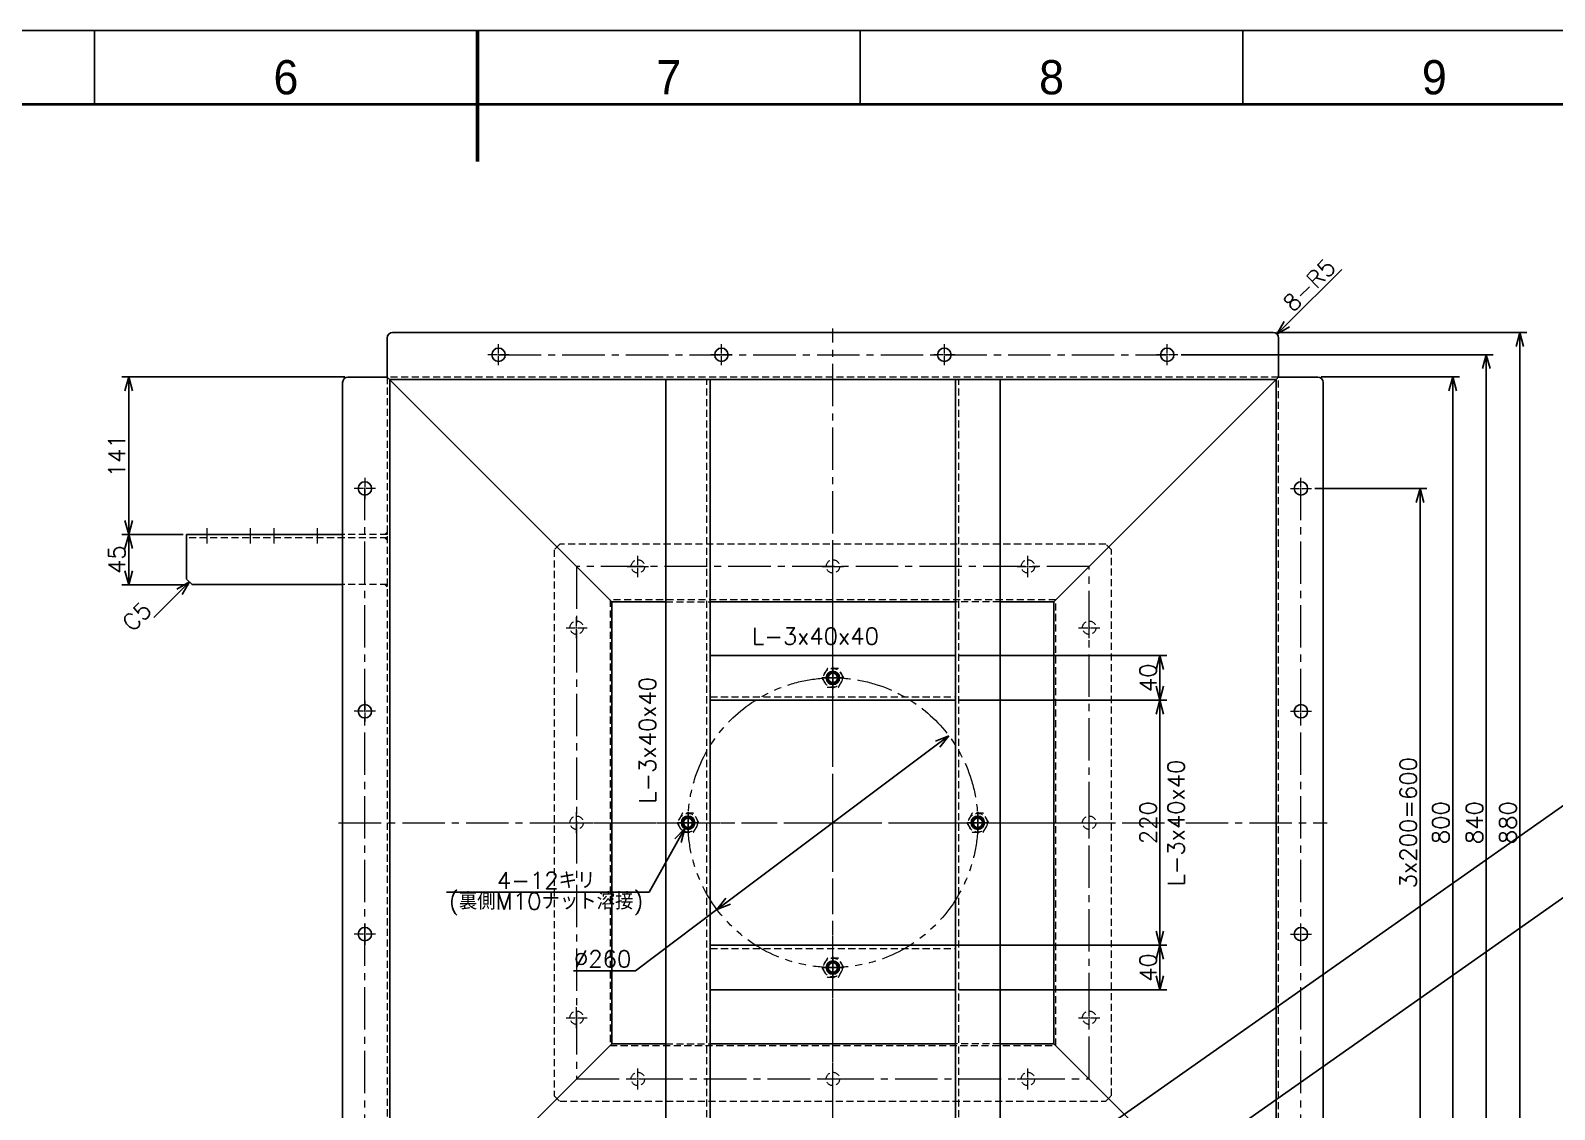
# Model space of a CAD drawing. Header units: millimetres. Extents: x 0 to 13385, y -24 to 3112.
# Drawn here: x 6301 to 7669, y 1946 to 2915 of the extents above; entities that cross this region are included whole.
import ezdxf
from ezdxf import colors
from ezdxf.entities.mleader import LeaderData, LeaderLine
from ezdxf.enums import TextEntityAlignment as Align
from ezdxf.math import Vec2, Vec3

# ---------------------------------------------------------------- set-up
doc = ezdxf.new("R2010")
doc.units = ezdxf.units.MM
doc.header["$LTSCALE"] = 2
doc.header["$PDMODE"] = 99
doc.header["$PDSIZE"] = 1
for name, pattern in [('CENTER2', [28.575, 19.05, -3.175, 3.175, -3.175]), ('HIDDEN2', [4.7625, 3.175, -1.5875]), ('PHANTOM2', [31.75, 15.875, -3.175, 3.175, -3.175, 3.175, -3.175])]:
    doc.linetypes.add(name, pattern=pattern)
for name, color, linetype, lineweight in [('01_外形線', 7, 'Continuous', 25), ('03_かくれ線', 6, 'HIDDEN2', 13), ('04_中心線', 1, 'CENTER2', 9), ('06_PHANTOM', 2, 'PHANTOM2', 13), ('08_DIM', 3, 'Continuous', 13), ('99_図枠', 7, 'Continuous', 40)]:
    doc.layers.add(name, color=color, linetype=linetype, lineweight=lineweight)
doc.styles.add('KSS_TXT', font='txt.shx', dxfattribs={"bigfont": 'extfont2.shx'})
doc.styles.add('KSS_TXT_L', font='txt.shx', dxfattribs={"height": 15, "bigfont": 'extfont2.shx'})
doc.styles.get("Standard").update_dxf_attribs({"font": 'txt.shx', "bigfont": 'extfont2.shx'})
doc.styles.add('表題用', font='MS PGothic.ttf')
doc.dimstyles.new('KSS_DIM', dxfattribs={"dimscale": 5, "dimtxt": 3, "dimasz": 2.5, "dimexe": 1.25, "dimexo": 0.625, "dimtad": 1, "dimdsep": 46, "dimtxsty": 'KSS_TXT', "dimblk": 'OPEN30', "dimcen": 0, "dimazin": 2, "dimtfac": 0.75, "dimtmove": 0, "dimatfit": 3, "dimldrblk": 'OPEN30', "dimfxl": 1.25, "dimtolj": 1, "dimarcsym": 0})
doc.dimstyles.new('KSS_DIM$3', dxfattribs={"dimscale": 5, "dimtxt": 3, "dimasz": 2.5, "dimexe": 1.25, "dimexo": 0.625, "dimtad": 1, "dimtih": 1, "dimtoh": 1, "dimdsep": 46, "dimtxsty": 'KSS_TXT', "dimblk": 'OPEN30', "dimcen": 0, "dimazin": 2, "dimtfac": 0.75, "dimtofl": 0, "dimtmove": 0, "dimatfit": 3, "dimldrblk": 'OPEN30', "dimfxl": 1.25, "dimtolj": 1, "dimarcsym": 0})

# ---------------------------------------------------------------- blocks, each defined once
blk = doc.blocks.new('*U227')
at = {"layer": '04_中心線', "color": 0, "linetype": 'CENTER2', "transparency": 16777216}
for p, q in [((-9.5, 0), (-1.2, 0)), ((0, 1.2), (0, 9.5)), ((1.2, 0), (9.5, 0)), ((0, -9.5), (0, -1.2))]:
    blk.add_line(p, q, dxfattribs=at)
at = {"layer": '04_中心線', "color": 0, "linetype": 'Continuous', "transparency": 16777216}
for p, q in [((-0.6, 0), (0.6, 0)), ((0, -0.6), (0, 0.6))]:
    blk.add_line(p, q, dxfattribs=at)
blk = doc.blocks.new('*U228')
at = {"layer": '04_中心線', "color": 0, "linetype": 'CENTER2', "transparency": 16777216}
for p, q in [((-9.5, 0), (-1.2, 0)), ((0, 1.2), (0, 9.5)), ((1.2, 0), (9.5, 0)), ((0, -9.5), (0, -1.2))]:
    blk.add_line(p, q, dxfattribs=at)
at = {"layer": '04_中心線', "color": 0, "linetype": 'Continuous', "transparency": 16777216}
for p, q in [((-0.6, 0), (0.6, 0)), ((0, -0.6), (0, 0.6))]:
    blk.add_line(p, q, dxfattribs=at)
blk = doc.blocks.new('*U229')
at = {"layer": '04_中心線', "color": 0, "linetype": 'CENTER2', "transparency": 16777216}
for p, q in [((-9.5, 0), (-1.2, 0)), ((0, 1.2), (0, 9.5)), ((1.2, 0), (9.5, 0)), ((0, -9.5), (0, -1.2))]:
    blk.add_line(p, q, dxfattribs=at)
at = {"layer": '04_中心線', "color": 0, "linetype": 'Continuous', "transparency": 16777216}
for p, q in [((-0.6, 0), (0.6, 0)), ((0, -0.6), (0, 0.6))]:
    blk.add_line(p, q, dxfattribs=at)
blk = doc.blocks.new('*U230')
at = {"layer": '04_中心線', "color": 0, "linetype": 'CENTER2', "transparency": 16777216}
for p, q in [((-9.5, 0), (-1.2, 0)), ((0, 1.2), (0, 9.5)), ((1.2, 0), (9.5, 0)), ((0, -9.5), (0, -1.2))]:
    blk.add_line(p, q, dxfattribs=at)
at = {"layer": '04_中心線', "color": 0, "linetype": 'Continuous', "transparency": 16777216}
for p, q in [((-0.6, 0), (0.6, 0)), ((0, -0.6), (0, 0.6))]:
    blk.add_line(p, q, dxfattribs=at)
blk = doc.blocks.new('*U204')
at = {"layer": '04_中心線', "color": 0, "linetype": 'CENTER2', "transparency": 16777216}
for p, q in [((-9.5, 0), (-1.2, 0)), ((0, 1.2), (0, 9.5)), ((1.2, 0), (9.5, 0)), ((0, -9.5), (0, -1.2))]:
    blk.add_line(p, q, dxfattribs=at)
at = {"layer": '04_中心線', "color": 0, "linetype": 'Continuous', "transparency": 16777216}
for p, q in [((-0.6, 0), (0.6, 0)), ((0, -0.6), (0, 0.6))]:
    blk.add_line(p, q, dxfattribs=at)
blk = doc.blocks.new('*U201')
at = {"layer": '04_中心線', "color": 0, "linetype": 'CENTER2', "transparency": 16777216}
for p, q in [((-9.5, 0), (-1.2, 0)), ((0, 1.2), (0, 9.5)), ((1.2, 0), (9.5, 0)), ((0, -9.5), (0, -1.2))]:
    blk.add_line(p, q, dxfattribs=at)
at = {"layer": '04_中心線', "color": 0, "linetype": 'Continuous', "transparency": 16777216}
for p, q in [((-0.6, 0), (0.6, 0)), ((0, -0.6), (0, 0.6))]:
    blk.add_line(p, q, dxfattribs=at)
blk = doc.blocks.new('*U203')
at = {"layer": '04_中心線', "color": 0, "linetype": 'CENTER2', "transparency": 16777216}
for p, q in [((-9.5, 0), (-1.2, 0)), ((0, 1.2), (0, 9.5)), ((1.2, 0), (9.5, 0)), ((0, -9.5), (0, -1.2))]:
    blk.add_line(p, q, dxfattribs=at)
at = {"layer": '04_中心線', "color": 0, "linetype": 'Continuous', "transparency": 16777216}
for p, q in [((-0.6, 0), (0.6, 0)), ((0, -0.6), (0, 0.6))]:
    blk.add_line(p, q, dxfattribs=at)
blk = doc.blocks.new('*U210')
at = {"layer": '04_中心線', "color": 0, "linetype": 'CENTER2', "transparency": 16777216}
for p, q in [((-9.5, 0), (-1.2, 0)), ((0, 1.2), (0, 9.5)), ((1.2, 0), (9.5, 0)), ((0, -9.5), (0, -1.2))]:
    blk.add_line(p, q, dxfattribs=at)
at = {"layer": '04_中心線', "color": 0, "linetype": 'Continuous', "transparency": 16777216}
for p, q in [((-0.6, 0), (0.6, 0)), ((0, -0.6), (0, 0.6))]:
    blk.add_line(p, q, dxfattribs=at)
blk = doc.blocks.new('*U211')
at = {"layer": '04_中心線', "color": 0, "linetype": 'CENTER2', "transparency": 16777216}
for p, q in [((-9.5, 0), (-1.2, 0)), ((0, 1.2), (0, 9.5)), ((1.2, 0), (9.5, 0)), ((0, -9.5), (0, -1.2))]:
    blk.add_line(p, q, dxfattribs=at)
at = {"layer": '04_中心線', "color": 0, "linetype": 'Continuous', "transparency": 16777216}
for p, q in [((-0.6, 0), (0.6, 0)), ((0, -0.6), (0, 0.6))]:
    blk.add_line(p, q, dxfattribs=at)
blk = doc.blocks.new('*U209')
at = {"layer": '04_中心線', "color": 0, "linetype": 'CENTER2', "transparency": 16777216}
for p, q in [((-9.5, 0), (-1.2, 0)), ((0, 1.2), (0, 9.5)), ((1.2, 0), (9.5, 0)), ((0, -9.5), (0, -1.2))]:
    blk.add_line(p, q, dxfattribs=at)
at = {"layer": '04_中心線', "color": 0, "linetype": 'Continuous', "transparency": 16777216}
for p, q in [((-0.6, 0), (0.6, 0)), ((0, -0.6), (0, 0.6))]:
    blk.add_line(p, q, dxfattribs=at)
blk = doc.blocks.new('*U214')
at = {"layer": '04_中心線', "color": 0, "linetype": 'CENTER2', "transparency": 16777216}
for p, q in [((-9.5, 0), (-1.2, 0)), ((0, 1.2), (0, 9.5)), ((1.2, 0), (9.5, 0)), ((0, -9.5), (0, -1.2))]:
    blk.add_line(p, q, dxfattribs=at)
at = {"layer": '04_中心線', "color": 0, "linetype": 'Continuous', "transparency": 16777216}
for p, q in [((-0.6, 0), (0.6, 0)), ((0, -0.6), (0, 0.6))]:
    blk.add_line(p, q, dxfattribs=at)
blk = doc.blocks.new('*U215')
at = {"layer": '04_中心線', "color": 0, "linetype": 'CENTER2', "transparency": 16777216}
for p, q in [((-9.5, 0), (-1.2, 0)), ((0, 1.2), (0, 9.5)), ((1.2, 0), (9.5, 0)), ((0, -9.5), (0, -1.2))]:
    blk.add_line(p, q, dxfattribs=at)
at = {"layer": '04_中心線', "color": 0, "linetype": 'Continuous', "transparency": 16777216}
for p, q in [((-0.6, 0), (0.6, 0)), ((0, -0.6), (0, 0.6))]:
    blk.add_line(p, q, dxfattribs=at)
blk = doc.blocks.new('*U213')
at = {"layer": '04_中心線', "color": 0, "linetype": 'CENTER2', "transparency": 16777216}
for p, q in [((-9.5, 0), (-1.2, 0)), ((0, 1.2), (0, 9.5)), ((1.2, 0), (9.5, 0)), ((0, -9.5), (0, -1.2))]:
    blk.add_line(p, q, dxfattribs=at)
at = {"layer": '04_中心線', "color": 0, "linetype": 'Continuous', "transparency": 16777216}
for p, q in [((-0.6, 0), (0.6, 0)), ((0, -0.6), (0, 0.6))]:
    blk.add_line(p, q, dxfattribs=at)
blk = doc.blocks.new('*U216')
at = {"layer": '04_中心線', "color": 0, "linetype": 'CENTER2', "transparency": 16777216}
for p, q in [((-9.5, 0), (-1.2, 0)), ((0, 1.2), (0, 9.5)), ((1.2, 0), (9.5, 0)), ((0, -9.5), (0, -1.2))]:
    blk.add_line(p, q, dxfattribs=at)
at = {"layer": '04_中心線', "color": 0, "linetype": 'Continuous', "transparency": 16777216}
for p, q in [((-0.6, 0), (0.6, 0)), ((0, -0.6), (0, 0.6))]:
    blk.add_line(p, q, dxfattribs=at)
blk = doc.blocks.new('*U217')
at = {"layer": '04_中心線', "color": 0, "linetype": 'CENTER2', "transparency": 16777216}
for p, q in [((0, 88), (0, 443.5)), ((-443.5, 0), (-88, 0)), ((88, 0), (443.5, 0)), ((0, -443.5), (0, -88))]:
    blk.add_line(p, q, dxfattribs=at)
at = {"layer": '04_中心線', "color": 0, "linetype": 'Continuous', "transparency": 16777216}
for p, q in [((0, -44), (0, 44)), ((-44, 0), (44, 0))]:
    blk.add_line(p, q, dxfattribs=at)
blk = doc.blocks.new('*U242')
at = {"layer": '04_中心線', "color": 0, "linetype": 'CENTER2', "transparency": 16777216}
for p, q in [((0, 50), (0, 253.5)), ((-253.5, 0), (-50, 0)), ((50, 0), (253.5, 0)), ((0, -253.5), (0, -50))]:
    blk.add_line(p, q, dxfattribs=at)
at = {"layer": '04_中心線', "color": 0, "linetype": 'Continuous', "transparency": 16777216}
for p, q in [((0, -25), (0, 25)), ((-25, 0), (25, 0))]:
    blk.add_line(p, q, dxfattribs=at)
blk = doc.blocks.new('*U243')
at = {"layer": '04_中心線', "color": 0, "linetype": 'CENTER2', "transparency": 16777216}
for p, q in [((-9.5, 0), (-1.2, 0)), ((0, 1.2), (0, 9.5)), ((1.2, 0), (9.5, 0)), ((0, -9.5), (0, -1.2))]:
    blk.add_line(p, q, dxfattribs=at)
at = {"layer": '04_中心線', "color": 0, "linetype": 'Continuous', "transparency": 16777216}
for p, q in [((-0.6, 0), (0.6, 0)), ((0, -0.6), (0, 0.6))]:
    blk.add_line(p, q, dxfattribs=at)
blk = doc.blocks.new('*U244')
at = {"layer": '04_中心線', "color": 0, "linetype": 'CENTER2', "transparency": 16777216}
for p, q in [((-9.5, 0), (-1.2, 0)), ((0, 1.2), (0, 9.5)), ((1.2, 0), (9.5, 0)), ((0, -9.5), (0, -1.2))]:
    blk.add_line(p, q, dxfattribs=at)
at = {"layer": '04_中心線', "color": 0, "linetype": 'Continuous', "transparency": 16777216}
for p, q in [((-0.6, 0), (0.6, 0)), ((0, -0.6), (0, 0.6))]:
    blk.add_line(p, q, dxfattribs=at)
blk = doc.blocks.new('*U245')
at = {"layer": '04_中心線', "color": 0, "linetype": 'CENTER2', "transparency": 16777216}
for p, q in [((-9.5, 0), (-1.2, 0)), ((0, 1.2), (0, 9.5)), ((1.2, 0), (9.5, 0)), ((0, -9.5), (0, -1.2))]:
    blk.add_line(p, q, dxfattribs=at)
at = {"layer": '04_中心線', "color": 0, "linetype": 'Continuous', "transparency": 16777216}
for p, q in [((-0.6, 0), (0.6, 0)), ((0, -0.6), (0, 0.6))]:
    blk.add_line(p, q, dxfattribs=at)
blk = doc.blocks.new('*U246')
at = {"layer": '04_中心線', "color": 0, "linetype": 'CENTER2', "transparency": 16777216}
for p, q in [((-9.5, 0), (-1.2, 0)), ((0, 1.2), (0, 9.5)), ((1.2, 0), (9.5, 0)), ((0, -9.5), (0, -1.2))]:
    blk.add_line(p, q, dxfattribs=at)
at = {"layer": '04_中心線', "color": 0, "linetype": 'Continuous', "transparency": 16777216}
for p, q in [((-0.6, 0), (0.6, 0)), ((0, -0.6), (0, 0.6))]:
    blk.add_line(p, q, dxfattribs=at)
blk = doc.blocks.new('*U247')
at = {"layer": '04_中心線', "color": 0, "linetype": 'CENTER2', "transparency": 16777216}
for p, q in [((-9.5, 0), (-1.2, 0)), ((0, 1.2), (0, 9.5)), ((1.2, 0), (9.5, 0)), ((0, -9.5), (0, -1.2))]:
    blk.add_line(p, q, dxfattribs=at)
at = {"layer": '04_中心線', "color": 0, "linetype": 'Continuous', "transparency": 16777216}
for p, q in [((-0.6, 0), (0.6, 0)), ((0, -0.6), (0, 0.6))]:
    blk.add_line(p, q, dxfattribs=at)
blk = doc.blocks.new('*U248')
at = {"layer": '04_中心線', "color": 0, "linetype": 'CENTER2', "transparency": 16777216}
for p, q in [((-9.5, 0), (-1.2, 0)), ((0, 1.2), (0, 9.5)), ((1.2, 0), (9.5, 0)), ((0, -9.5), (0, -1.2))]:
    blk.add_line(p, q, dxfattribs=at)
at = {"layer": '04_中心線', "color": 0, "linetype": 'Continuous', "transparency": 16777216}
for p, q in [((-0.6, 0), (0.6, 0)), ((0, -0.6), (0, 0.6))]:
    blk.add_line(p, q, dxfattribs=at)
blk = doc.blocks.new('*U249')
at = {"layer": '04_中心線', "color": 0, "linetype": 'CENTER2', "transparency": 16777216}
for p, q in [((-9.5, 0), (-1.2, 0)), ((0, 1.2), (0, 9.5)), ((1.2, 0), (9.5, 0)), ((0, -9.5), (0, -1.2))]:
    blk.add_line(p, q, dxfattribs=at)
at = {"layer": '04_中心線', "color": 0, "linetype": 'Continuous', "transparency": 16777216}
for p, q in [((-0.6, 0), (0.6, 0)), ((0, -0.6), (0, 0.6))]:
    blk.add_line(p, q, dxfattribs=at)
blk = doc.blocks.new('*U250')
at = {"layer": '04_中心線', "color": 0, "linetype": 'CENTER2', "transparency": 16777216}
for p, q in [((-9.5, 0), (-1.2, 0)), ((0, 1.2), (0, 9.5)), ((1.2, 0), (9.5, 0)), ((0, -9.5), (0, -1.2))]:
    blk.add_line(p, q, dxfattribs=at)
at = {"layer": '04_中心線', "color": 0, "linetype": 'Continuous', "transparency": 16777216}
for p, q in [((-0.6, 0), (0.6, 0)), ((0, -0.6), (0, 0.6))]:
    blk.add_line(p, q, dxfattribs=at)
blk = doc.blocks.new('*U238')
at = {"layer": '04_中心線', "color": 0, "linetype": 'CENTER2', "transparency": 16777216}
for p, q in [((-9.5, 0), (-1.2, 0)), ((0, 1.2), (0, 9.5)), ((1.2, 0), (9.5, 0)), ((0, -9.5), (0, -1.2))]:
    blk.add_line(p, q, dxfattribs=at)
at = {"layer": '04_中心線', "color": 0, "linetype": 'Continuous', "transparency": 16777216}
for p, q in [((-0.6, 0), (0.6, 0)), ((0, -0.6), (0, 0.6))]:
    blk.add_line(p, q, dxfattribs=at)
blk = doc.blocks.new('*U239')
at = {"layer": '04_中心線', "color": 0, "linetype": 'CENTER2', "transparency": 16777216}
for p, q in [((-9.5, 0), (-1.2, 0)), ((0, 1.2), (0, 9.5)), ((1.2, 0), (9.5, 0)), ((0, -9.5), (0, -1.2))]:
    blk.add_line(p, q, dxfattribs=at)
at = {"layer": '04_中心線', "color": 0, "linetype": 'Continuous', "transparency": 16777216}
for p, q in [((-0.6, 0), (0.6, 0)), ((0, -0.6), (0, 0.6))]:
    blk.add_line(p, q, dxfattribs=at)
blk = doc.blocks.new('*U240')
at = {"layer": '04_中心線', "color": 0, "linetype": 'CENTER2', "transparency": 16777216}
for p, q in [((-9.5, 0), (-1.2, 0)), ((0, 1.2), (0, 9.5)), ((1.2, 0), (9.5, 0)), ((0, -9.5), (0, -1.2))]:
    blk.add_line(p, q, dxfattribs=at)
at = {"layer": '04_中心線', "color": 0, "linetype": 'Continuous', "transparency": 16777216}
for p, q in [((-0.6, 0), (0.6, 0)), ((0, -0.6), (0, 0.6))]:
    blk.add_line(p, q, dxfattribs=at)
blk = doc.blocks.new('*U241')
at = {"layer": '04_中心線', "color": 0, "linetype": 'CENTER2', "transparency": 16777216}
for p, q in [((-9.5, 0), (-1.2, 0)), ((0, 1.2), (0, 9.5)), ((1.2, 0), (9.5, 0)), ((0, -9.5), (0, -1.2))]:
    blk.add_line(p, q, dxfattribs=at)
at = {"layer": '04_中心線', "color": 0, "linetype": 'Continuous', "transparency": 16777216}
for p, q in [((-0.6, 0), (0.6, 0)), ((0, -0.6), (0, 0.6))]:
    blk.add_line(p, q, dxfattribs=at)
blk = doc.blocks.new('_Open30')
at = {"color": 0, "linetype": 'ByBlock', "lineweight": -2}
for p, q in [((-1, 0.27), (0, 0)), ((0, 0), (-1, -0.27)), ((0, 0), (-1, 0))]:
    blk.add_line(p, q, dxfattribs=at)
blk = doc.blocks.new('*D313')
at = {"layer": '08_DIM', "color": 0, "lineweight": -2, "transparency": 16777216}
for p, q in [((6438, 2462.2), (6382.9, 2462.2)), ((6389.2, 2449.7), (6389.2, 2429.7)), ((6443, 2417.2), (6382.9, 2417.2))]:
    blk.add_line(p, q, dxfattribs=at)
at = {"layer": 'Defpoints', "color": 0, "transparency": 16777216}
for p in [(6441.1, 2462.2), (6389.2, 2417.2), (6446.1, 2417.2)]:
    blk.add_point(p, dxfattribs=at)
at = {"layer": '08_DIM', "color": 0, "lineweight": -2, "transparency": 16777216, "xscale": 12.5, "yscale": 12.5, "zscale": 12.5}
for p, rotation in [((6389.2, 2462.2), 90), ((6389.2, 2417.2), 270)]:
    blk.add_blockref('_Open30', p, dxfattribs=dict(at, rotation=rotation))
at = {"layer": '08_DIM', "color": 0, "transparency": 16777216, "insert": (6378.5, 2439.7), "char_height": 15, "attachment_point": 5, "rotation": 90, "style": 'KSS_TXT'}
blk.add_mtext('\\A1;45', dxfattribs=at)
blk = doc.blocks.new('*D314')
at = {"layer": '08_DIM', "color": 0, "lineweight": -2, "transparency": 16777216}
for p, q in [((6583, 2603.6), (6382.9, 2603.6)), ((6389.2, 2474.7), (6389.2, 2591.1)), ((6438, 2462.2), (6382.9, 2462.2))]:
    blk.add_line(p, q, dxfattribs=at)
at = {"layer": 'Defpoints', "color": 0, "transparency": 16777216}
for p in [(6389.2, 2603.6), (6586.1, 2603.6), (6441.1, 2462.2)]:
    blk.add_point(p, dxfattribs=at)
at = {"layer": '08_DIM', "color": 0, "lineweight": -2, "transparency": 16777216, "xscale": 12.5, "yscale": 12.5, "zscale": 12.5}
for p, rotation in [((6389.2, 2603.6), 90), ((6389.2, 2462.2), 270)]:
    blk.add_blockref('_Open30', p, dxfattribs=dict(at, rotation=rotation))
at = {"layer": '08_DIM', "color": 0, "transparency": 16777216, "insert": (6378.5, 2532.9), "char_height": 15, "attachment_point": 5, "rotation": 90, "style": 'KSS_TXT'}
blk.add_mtext('\\A1;141', dxfattribs=at)
blk = doc.blocks.new('*D315')
at = {"layer": '08_DIM', "color": 0, "lineweight": -2, "transparency": 16777216}
for p, q in [((7134.2, 2313.6), (7320.8, 2313.6)), ((7314.5, 2106.1), (7314.5, 2301.1)), ((7130.9, 2093.6), (7320.8, 2093.6))]:
    blk.add_line(p, q, dxfattribs=at)
at = {"layer": 'Defpoints', "color": 0, "transparency": 16777216}
for p in [(7131.1, 2313.6), (7314.5, 2313.6), (7127.7, 2093.6)]:
    blk.add_point(p, dxfattribs=at)
at = {"layer": '08_DIM', "color": 0, "lineweight": -2, "transparency": 16777216, "xscale": 12.5, "yscale": 12.5, "zscale": 12.5}
for p, rotation in [((7314.5, 2313.6), 90), ((7314.5, 2093.6), 270)]:
    blk.add_blockref('_Open30', p, dxfattribs=dict(at, rotation=rotation))
at = {"layer": '08_DIM', "color": 0, "transparency": 16777216, "insert": (7303.9, 2203.6), "char_height": 15, "attachment_point": 5, "rotation": 90, "style": 'KSS_TXT'}
blk.add_mtext('\\A1;220', dxfattribs=at)
blk = doc.blocks.new('*D316')
at = {"layer": '08_DIM', "color": 0, "lineweight": -2, "transparency": 16777216}
for p, q in [((7132.8, 2093.6), (7320.8, 2093.6)), ((7314.5, 2081.1), (7314.5, 2066.1)), ((7134.2, 2053.6), (7320.8, 2053.6))]:
    blk.add_line(p, q, dxfattribs=at)
at = {"layer": 'Defpoints', "color": 0, "transparency": 16777216}
for p in [(7129.6, 2093.6), (7131.1, 2053.6), (7314.5, 2053.6)]:
    blk.add_point(p, dxfattribs=at)
at = {"layer": '08_DIM', "color": 0, "lineweight": -2, "transparency": 16777216, "xscale": 12.5, "yscale": 12.5, "zscale": 12.5}
for p, rotation in [((7314.5, 2093.6), 90), ((7314.5, 2053.6), 270)]:
    blk.add_blockref('_Open30', p, dxfattribs=dict(at, rotation=rotation))
at = {"layer": '08_DIM', "color": 0, "transparency": 16777216, "insert": (7303.9, 2073.6), "char_height": 15, "attachment_point": 5, "rotation": 90, "style": 'KSS_TXT'}
blk.add_mtext('\\A1;40', dxfattribs=at)
blk = doc.blocks.new('*D317')
at = {"layer": '08_DIM', "color": 0, "lineweight": -2, "transparency": 16777216}
for p, q in [((7134.2, 2353.6), (7320.8, 2353.6)), ((7314.5, 2326.1), (7314.5, 2341.1)), ((7134.2, 2313.6), (7320.8, 2313.6))]:
    blk.add_line(p, q, dxfattribs=at)
at = {"layer": 'Defpoints', "color": 0, "transparency": 16777216}
for p in [(7131.1, 2353.6), (7314.5, 2353.6), (7131.1, 2313.6)]:
    blk.add_point(p, dxfattribs=at)
at = {"layer": '08_DIM', "color": 0, "lineweight": -2, "transparency": 16777216, "xscale": 12.5, "yscale": 12.5, "zscale": 12.5}
for p, rotation in [((7314.5, 2353.6), 90), ((7314.5, 2313.6), 270)]:
    blk.add_blockref('_Open30', p, dxfattribs=dict(at, rotation=rotation))
at = {"layer": '08_DIM', "color": 0, "transparency": 16777216, "insert": (7303.9, 2333.6), "char_height": 15, "attachment_point": 5, "rotation": 90, "style": 'KSS_TXT'}
blk.add_mtext('\\A1;40', dxfattribs=at)
blk = doc.blocks.new('*D318')
at = {"layer": '08_DIM', "color": 0, "lineweight": -2, "transparency": 16777216}
for p, q in [((6911.1, 2033.1), (6911.1, 1913.4)), ((7131.1, 2033.1), (7131.1, 1913.4)), ((7118.6, 1919.6), (6923.6, 1919.6))]:
    blk.add_line(p, q, dxfattribs=at)
at = {"layer": 'Defpoints', "color": 0, "transparency": 16777216}
for p in [(6911.1, 2036.2), (7131.1, 2036.2), (6911.1, 1919.6)]:
    blk.add_point(p, dxfattribs=at)
at = {"layer": '08_DIM', "color": 0, "lineweight": -2, "transparency": 16777216, "xscale": 12.5, "yscale": 12.5, "zscale": 12.5, "rotation": 180}
blk.add_blockref('_Open30', (6911.1, 1919.6), dxfattribs=at)
at = {"layer": '08_DIM', "color": 0, "lineweight": -2, "transparency": 16777216, "xscale": 12.5, "yscale": 12.5, "zscale": 12.5}
blk.add_blockref('_Open30', (7131.1, 1919.6), dxfattribs=at)
at = {"layer": '08_DIM', "color": 0, "transparency": 16777216, "insert": (7021.1, 1930.3), "char_height": 15, "attachment_point": 5, "style": 'KSS_TXT'}
blk.add_mtext('\\A1;220', dxfattribs=at)
blk = doc.blocks.new('*D319')
at = {"layer": '08_DIM', "color": 0, "lineweight": -2, "transparency": 16777216}
for p, q in [((7171.1, 2070.1), (7171.1, 1913.4)), ((7131.1, 2033.1), (7131.1, 1913.4)), ((7143.6, 1919.6), (7158.6, 1919.6))]:
    blk.add_line(p, q, dxfattribs=at)
at = {"layer": 'Defpoints', "color": 0, "transparency": 16777216}
for p in [(7171.1, 2073.2), (7131.1, 2036.2), (7171.1, 1919.6)]:
    blk.add_point(p, dxfattribs=at)
at = {"layer": '08_DIM', "color": 0, "lineweight": -2, "transparency": 16777216, "xscale": 12.5, "yscale": 12.5, "zscale": 12.5, "rotation": 180}
blk.add_blockref('_Open30', (7131.1, 1919.6), dxfattribs=at)
at = {"layer": '08_DIM', "color": 0, "lineweight": -2, "transparency": 16777216, "xscale": 12.5, "yscale": 12.5, "zscale": 12.5}
blk.add_blockref('_Open30', (7171.1, 1919.6), dxfattribs=at)
at = {"layer": '08_DIM', "color": 0, "transparency": 16777216, "insert": (7151.1, 1930.3), "char_height": 15, "attachment_point": 5, "style": 'KSS_TXT'}
blk.add_mtext('\\A1;40', dxfattribs=at)
blk = doc.blocks.new('*D320')
at = {"layer": '08_DIM', "color": 0, "lineweight": -2, "transparency": 16777216}
for p, q in [((6871.1, 2070.1), (6871.1, 1913.4)), ((6911.1, 2033.1), (6911.1, 1913.4)), ((6898.6, 1919.6), (6883.6, 1919.6))]:
    blk.add_line(p, q, dxfattribs=at)
at = {"layer": 'Defpoints', "color": 0, "transparency": 16777216}
for p in [(6871.1, 2073.2), (6911.1, 2036.2), (6871.1, 1919.6)]:
    blk.add_point(p, dxfattribs=at)
at = {"layer": '08_DIM', "color": 0, "lineweight": -2, "transparency": 16777216, "xscale": 12.5, "yscale": 12.5, "zscale": 12.5, "rotation": 180}
blk.add_blockref('_Open30', (6871.1, 1919.6), dxfattribs=at)
at = {"layer": '08_DIM', "color": 0, "lineweight": -2, "transparency": 16777216, "xscale": 12.5, "yscale": 12.5, "zscale": 12.5}
blk.add_blockref('_Open30', (6911.1, 1919.6), dxfattribs=at)
at = {"layer": '08_DIM', "color": 0, "transparency": 16777216, "insert": (6891.1, 1930.3), "char_height": 15, "attachment_point": 5, "style": 'KSS_TXT'}
blk.add_mtext('\\A1;40', dxfattribs=at)
blk = doc.blocks.new('*D321')
at = {"layer": '08_DIM', "color": 0, "lineweight": -2, "transparency": 16777216}
for p, q in [((7115.1, 2274.1), (6927.1, 2133.1)), ((6917.1, 2125.6), (6843.9, 2070.7)), ((6843.9, 2070.7), (6788.3, 2070.7))]:
    blk.add_line(p, q, dxfattribs=at)
at = {"layer": 'Defpoints', "color": 0, "transparency": 16777216}
for p in [(7125.1, 2281.6), (6917.1, 2125.6)]:
    blk.add_point(p, dxfattribs=at)
at = {"layer": '08_DIM', "color": 0, "lineweight": -2, "transparency": 16777216, "xscale": 12.5, "yscale": 12.5, "zscale": 12.5}
for p, rotation in [((7125.1, 2281.6), 36.85826679622461), ((6917.1, 2125.6), 216.8582667962246)]:
    blk.add_blockref('_Open30', p, dxfattribs=dict(at, rotation=rotation))
at = {"layer": '08_DIM', "color": 0, "transparency": 16777216, "insert": (6814.5, 2081.3), "char_height": 15, "attachment_point": 5, "style": 'KSS_TXT'}
blk.add_mtext('\\A1;%%C260', dxfattribs=at)
blk = doc.blocks.new('*D322')
at = {"layer": '08_DIM', "color": 0, "lineweight": -2, "transparency": 16777216}
for p, q in [((6856.1, 2141.2), (6882.1, 2187.4)), ((6674.5, 2141.2), (6856.1, 2141.2))]:
    blk.add_line(p, q, dxfattribs=at)
at = {"layer": 'Defpoints', "color": 0, "transparency": 16777216}
for p in [(6894, 2208.8), (6888.2, 2198.3)]:
    blk.add_point(p, dxfattribs=at)
at = {"layer": '08_DIM', "color": 0, "lineweight": -2, "transparency": 16777216, "xscale": 12.5, "yscale": 12.5, "zscale": 12.5, "rotation": 60.71540780738146}
blk.add_blockref('_Open30', (6888.2, 2198.3), dxfattribs=at)
at = {"layer": '08_DIM', "color": 0, "transparency": 16777216, "char_height": 15, "attachment_point": 5, "style": 'KSS_TXT'}
for s, insert in [('\\A1;4-12キリ', (6763.8, 2151.8)), ('\\A1;(裏側M10ナット溶接)', (6763.8, 2130.6))]:
    blk.add_mtext(s, dxfattribs=dict(at, insert=insert))
blk = doc.blocks.new('*D325')
at = {"layer": '08_DIM', "color": 0, "lineweight": -2, "transparency": 16777216}
for p, q in [((7453.7, 2503.6), (7554.2, 2503.6)), ((7548, 1916.1), (7548, 2491.1)), ((7450.2, 1903.6), (7554.2, 1903.6))]:
    blk.add_line(p, q, dxfattribs=at)
at = {"layer": 'Defpoints', "color": 0, "transparency": 16777216}
for p in [(7450.6, 2503.6), (7548, 2503.6), (7447.1, 1903.6)]:
    blk.add_point(p, dxfattribs=at)
at = {"layer": '08_DIM', "color": 0, "lineweight": -2, "transparency": 16777216, "xscale": 12.5, "yscale": 12.5, "zscale": 12.5}
for p, rotation in [((7548, 2503.6), 90), ((7548, 1903.6), 270)]:
    blk.add_blockref('_Open30', p, dxfattribs=dict(at, rotation=rotation))
at = {"layer": '08_DIM', "color": 0, "transparency": 16777216, "insert": (7537.4, 2203.6), "char_height": 15, "attachment_point": 5, "rotation": 90, "style": 'KSS_TXT'}
blk.add_mtext('\\A1;3x200=600', dxfattribs=at)
blk = doc.blocks.new('*D327')
at = {"layer": '08_DIM', "color": 0, "lineweight": -2, "transparency": 16777216}
for p, q in [((7459.2, 2603.6), (7583.5, 2603.6)), ((7577.3, 1816.1), (7577.3, 2591.1)), ((7459.2, 1803.6), (7583.5, 1803.6))]:
    blk.add_line(p, q, dxfattribs=at)
at = {"layer": 'Defpoints', "color": 0, "transparency": 16777216}
for p in [(7456.1, 2603.6), (7577.3, 2603.6), (7456.1, 1803.6)]:
    blk.add_point(p, dxfattribs=at)
at = {"layer": '08_DIM', "color": 0, "lineweight": -2, "transparency": 16777216, "xscale": 12.5, "yscale": 12.5, "zscale": 12.5}
for p, rotation in [((7577.3, 2603.6), 90), ((7577.3, 1803.6), 270)]:
    blk.add_blockref('_Open30', p, dxfattribs=dict(at, rotation=rotation))
at = {"layer": '08_DIM', "color": 0, "transparency": 16777216, "insert": (7566.6, 2203.6), "char_height": 15, "attachment_point": 5, "rotation": 90, "style": 'KSS_TXT'}
blk.add_mtext('\\A1;800', dxfattribs=at)
blk = doc.blocks.new('*D328')
at = {"layer": '08_DIM', "color": 0, "lineweight": -2, "transparency": 16777216}
for p, q in [((7333.7, 2623.6), (7613.6, 2623.6)), ((7607.4, 1796.1), (7607.4, 2611.1)), ((7333.7, 1783.6), (7613.6, 1783.6))]:
    blk.add_line(p, q, dxfattribs=at)
at = {"layer": 'Defpoints', "color": 0, "transparency": 16777216}
for p in [(7330.6, 2623.6), (7607.4, 2623.6), (7330.6, 1783.6)]:
    blk.add_point(p, dxfattribs=at)
at = {"layer": '08_DIM', "color": 0, "lineweight": -2, "transparency": 16777216, "xscale": 12.5, "yscale": 12.5, "zscale": 12.5}
for p, rotation in [((7607.4, 2623.6), 90), ((7607.4, 1783.6), 270)]:
    blk.add_blockref('_Open30', p, dxfattribs=dict(at, rotation=rotation))
at = {"layer": '08_DIM', "color": 0, "transparency": 16777216, "insert": (7596.8, 2203.6), "char_height": 15, "attachment_point": 5, "rotation": 90, "style": 'KSS_TXT'}
blk.add_mtext('\\A1;840', dxfattribs=at)
blk = doc.blocks.new('*D329')
at = {"layer": '08_DIM', "color": 0, "lineweight": -2, "transparency": 16777216}
for p, q in [((7419.2, 2643.6), (7643.8, 2643.6)), ((7637.5, 1776.1), (7637.5, 2631.1)), ((7419.2, 1763.6), (7643.8, 1763.6))]:
    blk.add_line(p, q, dxfattribs=at)
at = {"layer": 'Defpoints', "color": 0, "transparency": 16777216}
for p in [(7416.1, 2643.6), (7637.5, 2643.6), (7416.1, 1763.6)]:
    blk.add_point(p, dxfattribs=at)
at = {"layer": '08_DIM', "color": 0, "lineweight": -2, "transparency": 16777216, "xscale": 12.5, "yscale": 12.5, "zscale": 12.5}
for p, rotation in [((7637.5, 2643.6), 90), ((7637.5, 1763.6), 270)]:
    blk.add_blockref('_Open30', p, dxfattribs=dict(at, rotation=rotation))
at = {"layer": '08_DIM', "color": 0, "transparency": 16777216, "insert": (7626.9, 2203.6), "char_height": 15, "attachment_point": 5, "rotation": 90, "style": 'KSS_TXT'}
blk.add_mtext('\\A1;880', dxfattribs=at)
blk = doc.blocks.new('*D332')
at = {"layer": '08_DIM', "color": 0, "lineweight": -2, "transparency": 16777216}
blk.add_line((7428.5, 2650.9), (7477.8, 2700.2), dxfattribs=at)
at = {"layer": 'Defpoints', "color": 0, "transparency": 16777216}
for p in [(7528.5, 2750.9), (7528.5, 2750.9), (7419.6, 2642.1)]:
    blk.add_point(p, dxfattribs=at)
at = {"layer": '08_DIM', "color": 0, "lineweight": -2, "transparency": 16777216, "xscale": 12.5, "yscale": 12.5, "zscale": 12.5, "rotation": 225}
blk.add_blockref('_Open30', (7419.6, 2642.1), dxfattribs=at)
at = {"layer": '08_DIM', "color": 0, "transparency": 16777216, "insert": (7448.6, 2686.1), "char_height": 15, "attachment_point": 5, "rotation": 45, "style": 'KSS_TXT'}
blk.add_mtext('\\A1;8-R5', dxfattribs=at)
blk = doc.blocks.new('AM_BALLOON1')
at = {"transparency": 16777216}
blk.add_circle((0, 0), 5, dxfattribs=at)
blk.add_attdef('B_NUMBER', text='', height=3, dxfattribs=at).set_placement((0, 0), align=Align.MIDDLE_CENTER)
blk = doc.blocks.new('_OPEN')
at = {"color": 0, "linetype": 'ByBlock'}
for p, q in [((-1, 0.17), (0, 0)), ((0, 0), (-1, -0.17)), ((0, 0), (-1, 0))]:
    blk.add_line(p, q, dxfattribs=at)

msp = doc.modelspace()

# ---------------------------------------------------------------- hatches: boundary and pattern name
at = {"layer": '03_かくれ線'}
h = msp.add_hatch(color=256, dxfattribs=at)
h.dxf.hatch_style = 1
h.paths.add_polyline_path([(6619.109, 2462.222), (6621.109, 2462.222), (6621.109, 2464.222)])
h.paths.add_polyline_path([(6621.109, 2459.222), (6619.109, 2459.222), (6621.109, 2457.222)])
h.paths.add_polyline_path([(6621.109, 2417.222), (6619.109, 2417.222), (6621.109, 2415.222)])

# ---------------------------------------------------------------- linework, layer by layer
for p, q in [((8782.009, 2914.599), (4641.004, 0)), ((8664.573, 2914.599), (4641.004, 82.656))]:
    msp.add_line(p, q)
msp.add_lwpolyline([(6581.109, 2417.222), (6446.109, 2417.222), (6441.109, 2422.222), (6441.109, 2462.222), (6581.109, 2462.222)])
at = {"layer": '01_外形線'}
for p, q in [((6822.736, 2401.946), (6621.109, 2603.572)), ((7418.809, 2601.272), (6623.409, 2601.272)), ((6623.409, 2601.272), (6623.409, 1805.872)), ((7219.483, 2401.946), (7421.109, 2603.572)), ((7418.809, 1805.872), (7418.809, 2601.272)), ((7131.109, 2401.946), (6911.109, 2401.946)), ((6822.736, 2005.198), (6621.109, 1803.572)), ((7131.109, 2005.198), (6911.109, 2005.198)), ((7219.483, 2005.198), (7421.109, 1803.572))]:
    msp.add_line(p, q, dxfattribs=at)
for points in [[(6621.109, 2603.572), (6621.109, 2638.572, -0.41421356), (6626.109, 2643.572), (7416.109, 2643.572, -0.41421356), (7421.109, 2638.572), (7421.109, 2603.572)], [(6621.109, 1803.572), (6586.109, 1803.572, -0.41421356), (6581.109, 1808.572), (6581.109, 2598.572, -0.41421356), (6586.109, 2603.572), (6621.109, 2603.572)], [(7421.109, 1803.572), (7456.109, 1803.572, 0.41421356), (7461.109, 1808.572), (7461.109, 2598.572, 0.41421356), (7456.109, 2603.572), (7421.109, 2603.572)]]:
    msp.add_lwpolyline(points, format="xyb", dxfattribs=at)
for points in [[(6911.109, 1805.872), (6911.109, 2601.272), (6871.109, 2601.272), (6871.109, 1805.872)], [(7131.109, 1805.872), (7131.109, 2601.272), (7171.109, 2601.272), (7171.109, 1805.872)], [(7131.109, 2353.572), (7131.109, 2313.572), (6911.109, 2313.572), (6911.109, 2353.572)], [(7131.109, 2053.572), (7131.109, 2093.572), (6911.109, 2093.572), (6911.109, 2053.572)]]:
    msp.add_lwpolyline(points, close=True, dxfattribs=at)
for points in [[(6871.109, 2005.198), (6822.736, 2005.198), (6822.736, 2401.946), (6871.109, 2401.946)], [(7171.109, 2005.198), (7219.483, 2005.198), (7219.483, 2401.946), (7171.109, 2401.946)]]:
    msp.add_lwpolyline(points, dxfattribs=at)
for centre, radius in [((6721.109, 2623.572), 6), ((6921.109, 2623.572), 6), ((7121.109, 2623.572), 6), ((7321.109, 2623.572), 6), ((6601.109, 2503.572), 6), ((7441.109, 2503.572), 6), ((7021.109, 2333.572), 6), ((7021.109, 2333.572), 5), ((7021.109, 2333.572), 4.188), ((6601.109, 2303.572), 6), ((7441.109, 2303.572), 6), ((6891.109, 2203.572), 6), ((6891.109, 2203.572), 5), ((6891.109, 2203.572), 4.188), ((7151.109, 2203.572), 6), ((7151.109, 2203.572), 5), ((7151.109, 2203.572), 4.188), ((6601.109, 2103.572), 6), ((7441.109, 2103.572), 6), ((7021.109, 2073.572), 6), ((7021.109, 2073.572), 5), ((7021.109, 2073.572), 4.188)]:
    msp.add_circle(centre, radius, dxfattribs=at)
at = {"layer": '03_かくれ線'}
for p, q in [((7421.109, 2603.572), (6621.109, 2603.572)), ((6621.109, 2603.572), (6621.109, 1803.572)), ((6908.109, 1805.872), (6908.109, 2601.272)), ((7134.109, 1805.872), (7134.109, 2601.272)), ((7421.109, 1803.572), (7421.109, 2603.572)), ((6621.109, 2462.222), (6581.109, 2462.222)), ((6621.109, 2459.222), (6441.109, 2459.222)), ((6621.109, 2417.222), (6581.109, 2417.222)), ((6871.109, 2401.946), (6911.109, 2401.946)), ((7171.109, 2401.946), (7131.109, 2401.946)), ((6911.109, 2316.572), (7131.109, 2316.572)), ((6911.109, 2090.572), (7131.109, 2090.572)), ((6871.109, 2005.198), (6911.109, 2005.198)), ((7171.109, 2005.198), (7131.109, 2005.198))]:
    msp.add_line(p, q, dxfattribs=at)
for points in [[(6621.109, 2462.222), (6619.109, 2462.222), (6621.109, 2464.222), (6621.109, 2462.222)], [(6621.109, 2459.222), (6619.109, 2459.222), (6621.109, 2457.222), (6621.109, 2459.222)], [(6621.109, 2417.222), (6619.109, 2417.222), (6621.109, 2415.222), (6621.109, 2417.222)], [(7016.202, 2342.072), (7011.294, 2333.572)], [(7026.017, 2342.072), (7016.202, 2342.072)], [(7030.924, 2333.572), (7026.017, 2342.072)], [(7011.294, 2333.572), (7016.202, 2325.072)], [(7016.202, 2325.072), (7026.017, 2325.072)], [(7026.017, 2325.072), (7030.924, 2333.572)], [(6886.202, 2212.072), (6881.294, 2203.572)], [(6881.294, 2203.572), (6886.202, 2195.072)], [(6896.017, 2212.072), (6886.202, 2212.072)], [(6900.924, 2203.572), (6896.017, 2212.072)], [(6896.017, 2195.072), (6900.924, 2203.572)], [(7146.202, 2212.072), (7141.294, 2203.572)], [(7141.294, 2203.572), (7146.202, 2195.072)], [(7156.017, 2212.072), (7146.202, 2212.072)], [(7160.924, 2203.572), (7156.017, 2212.072)], [(7156.017, 2195.072), (7160.924, 2203.572)], [(6886.202, 2195.072), (6896.017, 2195.072)], [(7146.202, 2195.072), (7156.017, 2195.072)], [(7016.202, 2082.072), (7011.294, 2073.572)], [(7026.017, 2082.072), (7016.202, 2082.072)], [(7030.924, 2073.572), (7026.017, 2082.072)], [(7011.294, 2073.572), (7016.202, 2065.072)], [(7016.202, 2065.072), (7026.017, 2065.072)], [(7026.017, 2065.072), (7030.924, 2073.572)]]:
    msp.add_lwpolyline(points, dxfattribs=at)
for points in [[(6776.109, 1953.572), (7266.109, 1953.572), (7271.109, 1958.572), (7271.109, 2448.572), (7266.109, 2453.572), (6776.109, 2453.572), (6771.109, 2448.572), (6771.109, 1958.572)], [(7221.109, 2003.572), (7221.109, 2403.572), (6821.109, 2403.572), (6821.109, 2003.572)], [(6821.109, 2003.572), (7221.109, 2003.572), (7221.109, 2403.572), (6821.109, 2403.572)]]:
    msp.add_lwpolyline(points, close=True, dxfattribs=at)
for centre, radius in [((6846.109, 2433.572), 6), ((7021.109, 2433.572), 6), ((7196.109, 2433.572), 6), ((6791.109, 2378.572), 6), ((7251.109, 2378.572), 6), ((7021.109, 2333.572), 8.5), ((6791.109, 2203.572), 6), ((6891.109, 2203.572), 8.5), ((7151.109, 2203.572), 8.5), ((7251.109, 2203.572), 6), ((7021.109, 2073.572), 8.5), ((6791.109, 2028.572), 6), ((7251.109, 2028.572), 6), ((6846.109, 1973.572), 6), ((7021.109, 1973.572), 6), ((7196.109, 1973.572), 6)]:
    msp.add_circle(centre, radius, dxfattribs=at)
at = {"layer": '04_中心線'}
for p, q in [((6721.109, 2623.572), (7321.109, 2623.572)), ((6601.109, 1903.572), (6601.109, 2503.572)), ((7441.109, 1903.572), (7441.109, 2503.572)), ((6459.609, 2454.281), (6459.609, 2467.865)), ((6498.609, 2454.281), (6498.609, 2467.865)), ((6519.609, 2454.281), (6519.609, 2467.865)), ((6558.609, 2454.281), (6558.609, 2467.865))]:
    msp.add_line(p, q, dxfattribs=at)
msp.add_lwpolyline([(6791.109, 1973.572), (7251.109, 1973.572), (7251.109, 2433.572), (6791.109, 2433.572)], close=True, dxfattribs=at)
for points in [[(7021.109, 2343.387), (7021.109, 2323.757)], [(7011.294, 2333.572), (7030.924, 2333.572)], [(6881.294, 2203.572), (6900.924, 2203.572)], [(6891.109, 2213.387), (6891.109, 2193.757)], [(7141.294, 2203.572), (7160.924, 2203.572)], [(7151.109, 2213.387), (7151.109, 2193.757)], [(7021.109, 2083.387), (7021.109, 2063.757)], [(7011.294, 2073.572), (7030.924, 2073.572)]]:
    msp.add_lwpolyline(points, dxfattribs=at)
at = {"layer": '06_PHANTOM'}
msp.add_circle((7021.109, 2203.572), 130, dxfattribs=at)
at = {"layer": '99_図枠', "lineweight": 25}
for p, q in [((6358.536, 2848.079), (6358.536, 2914.6)), ((7045.549, 2848.079), (7045.549, 2914.6)), ((7389.056, 2848.079), (7389.056, 2914.6))]:
    msp.add_line(p, q, dxfattribs=at)
at = {"layer": '99_図枠', "lineweight": 53}
msp.add_line((6702.043, 2914.6), (6702.043, 2796.908), dxfattribs=at)
at = {"layer": '99_図枠'}
msp.add_lwpolyline([(4840.364, 66.224), (8696.56, 66.224), (8696.56, 2848.079), (4840.364, 2848.079)], close=True, dxfattribs=at)
at = {"layer": 'Defpoints'}
msp.add_lwpolyline([(4641.004, 0), (8763.081, 0), (8763.081, 2914.6), (4641.004, 2914.6)], close=True, dxfattribs=at)

# ---------------------------------------------------------------- block references
at = {"layer": '04_中心線', "linetype": 'CENTER2'}
for name, p in [('*U217', (7021.109, 2203.572)), ('*U211', (7441.109, 2503.572)), ('*U242', (7021.109, 2203.572)), ('*U243', (6846.109, 2433.572)), ('*U244', (7021.109, 2433.572)), ('*U245', (7196.109, 2433.572)), ('*U241', (6791.109, 2378.572)), ('*U246', (7251.109, 2378.572)), ('*U210', (7441.109, 2303.572)), ('*U240', (6791.109, 2203.572)), ('*U247', (7251.109, 2203.572)), ('*U209', (7441.109, 2103.572)), ('*U239', (6791.109, 2028.572)), ('*U248', (7251.109, 2028.572)), ('*U238', (6846.109, 1973.572)), ('*U250', (7021.109, 1973.572)), ('*U249', (7196.109, 1973.572))]:
    msp.add_blockref(name, p, dxfattribs=at)
for name, p, rotation in [('*U216', (6721.109, 2623.572), 89.99999999999999), ('*U213', (6921.109, 2623.572), 89.99999999999999), ('*U214', (7121.109, 2623.572), 89.99999999999999), ('*U215', (7321.109, 2623.572), 89.99999999999999), ('*U201', (6601.109, 2503.572), 180), ('*U230', (7021.109, 2333.572), 90.00000000000001), ('*U204', (6601.109, 2303.572), 180), ('*U228', (6891.109, 2203.572), 90.00000000000001), ('*U227', (7151.109, 2203.572), 90.00000000000001), ('*U203', (6601.109, 2103.572), 180), ('*U229', (7021.109, 2073.572), 90.00000000000001)]:
    msp.add_blockref(name, p, dxfattribs=dict(at, rotation=rotation))

# ---------------------------------------------------------------- texts
at = {"layer": '08_DIM', "style": 'KSS_TXT'}
msp.add_text('L-3x40x40', height=15, dxfattribs=at).set_placement((6948.576, 2363.485))
for p in [(6862.187, 2220.661), (7336.529, 2146.365)]:
    msp.add_text('L-3x40x40', height=15, rotation=90, dxfattribs=at).set_placement(p)
at = {"layer": '08_DIM', "insert": (6392.544, 2374.063), "char_height": 15, "attachment_point": 7, "rotation": 45, "style": 'KSS_TXT_L'}
msp.add_mtext('C5', dxfattribs=at)
at = {"layer": '99_図枠', "lineweight": 13, "style": '表題用'}
for s, p in [('6', (6530.29, 2848.079)), ('7', (6873.796, 2848.079)), ('8', (7217.303, 2848.079)), ('9', (7560.809, 2848.079))]:
    msp.add_text(s, height=30.702, dxfattribs=at).set_placement(p, align=Align.BOTTOM_CENTER)

# ---------------------------------------------------------------- dimensions: what is measured, and where the dimension line sits
at = {"layer": '08_DIM'}
dim = msp.add_linear_dim(base=(7528.48, 2750.943), p1=(7419.645, 2642.108), p2=(7528.48, 2750.943), angle=45, text='8-R5', dimstyle='KSS_DIM', override={"dimse1": 1, "dimse2": 1, "dimsd2": 1}, dxfattribs=at)
dim.commit()
dim.dimension.update_dxf_attribs({"geometry": '*D332', "text_midpoint": (7456.12, 2678.582), "dimtype": 161})
for base, p1, p2, angle, picture, middle in [((7637.506, 2643.572), (7416.109, 1763.572), (7416.109, 2643.572), 270, '*D329', (7626.881, 2203.572)), ((7607.388, 2623.572), (7330.609, 1783.572), (7330.609, 2623.572), 270, '*D328', (7596.763, 2203.572)), ((7577.27, 2603.572), (7456.109, 1803.572), (7456.109, 2603.572), 270, '*D327', (7566.645, 2203.572)), ((6389.16, 2417.222), (6441.109, 2462.222), (6446.109, 2417.222), 270, '*D313', (6378.535, 2439.722)), ((7314.537, 2353.572), (7131.109, 2313.572), (7131.109, 2353.572), 90, '*D317', (7303.912, 2333.572)), ((7314.537, 2313.572), (7127.743, 2093.572), (7131.109, 2313.572), 90, '*D315', (7303.912, 2203.572)), ((7314.537, 2053.572), (7129.638, 2093.572), (7131.109, 2053.572), 90, '*D316', (7303.912, 2073.572))]:
    dim = msp.add_linear_dim(base=base, p1=p1, p2=p2, angle=angle, dimstyle='KSS_DIM', dxfattribs=at)
    dim.commit()
    dim.dimension.update_dxf_attribs({"geometry": picture, "text_midpoint": middle})
for base, p1, p2, angle, text, picture, middle in [((6389.16, 2603.572), (6441.109, 2462.222), (6586.109, 2603.572), 270, '141', '*D314', (6378.535, 2532.897)), ((7547.975, 2503.572), (7447.109, 1903.572), (7450.609, 2503.572), 90, '3x200=<>', '*D325', (7537.35, 2203.572))]:
    dim = msp.add_linear_dim(base=base, p1=p1, p2=p2, angle=angle, text=text, dimstyle='KSS_DIM', dxfattribs=at)
    dim.commit()
    dim.dimension.update_dxf_attribs({"geometry": picture, "text_midpoint": middle})
dim = msp.add_diameter_dim_2p(p1=(7125.125, 2281.551), p2=(6917.093, 2125.593), dimstyle='KSS_DIM$3', override={"dimscale": 5, "dimpost": '%%C<>', "dimtix": 1, "dimatfit": 2}, dxfattribs=at)
dim.commit()
dim.dimension.update_dxf_attribs({"geometry": '*D321', "text_midpoint": (6814.503, 2070.705), "dimtype": 163})
dim = msp.add_diameter_dim_2p(p1=(6894.044, 2208.805), p2=(6888.174, 2198.339), text='4-<>', dimstyle='KSS_DIM$3', override={"dimpost": '<>キリ\\X(裏側M10ナット溶接)'}, dxfattribs=at)
dim.commit()
dim.dimension.update_dxf_attribs({"geometry": '*D322', "text_midpoint": (6763.757, 2141.204), "dimtype": 163})
for base, p1, p2, picture, middle in [((6871.109, 1919.64), (6911.109, 2036.246), (6871.109, 2073.246), '*D320', (6891.109, 1930.265)), ((7171.109, 1919.64), (7131.109, 2036.246), (7171.109, 2073.246), '*D319', (7151.109, 1930.265)), ((6911.109, 1919.64), (7131.109, 2036.246), (6911.109, 2036.246), '*D318', (7021.109, 1930.265))]:
    dim = msp.add_linear_dim(base=base, p1=p1, p2=p2, dimstyle='KSS_DIM', dxfattribs=at)
    dim.commit()
    dim.dimension.update_dxf_attribs({"geometry": picture, "text_midpoint": middle})

# ---------------------------------------------------------------- leaders
at = {"layer": '08_DIM', "annotation_type": 0, "has_hookline": 1, "hookline_direction": 0, "horizontal_direction": (-0.707107, -0.707107, 0)}
msp.add_leader([(6443.609, 2419.722), (6414.602, 2390.715)], dimstyle='KSS_DIM', dxfattribs=at)
at = {"layer": '08_DIM'}
ml = msp.add_multileader_block('Standard', dxfattribs=at)
ml.set_content('AM_BALLOON1', color=256, scale=6.25)
ml.set_attribute('B_NUMBER', '10', width=0)
ml.set_leader_properties(color=256, linetype='ByLayer', lineweight=-1)
ml.set_arrow_properties(name='OPEN')
ml.build(insert=Vec2(0, 0))
ml.multileader.update_dxf_attribs({"leader_type": 0, "has_dogleg": 0, "text_right_attachment_type": 6, "dogleg_length": 0, "arrow_head_size": 12.5, "scale": 2.5, "block_connection_type": 1})
ctx = ml.context
ctx.base_point, ctx.scale, ctx.char_height, ctx.arrow_head_size, ctx.landing_gap_size, ctx.plane_origin = Vec3(9720.755, 2641.054), 2.5, 25, 12.5, 12.5, Vec3(9720.755, 2641.054)
ctx.right_attachment, ctx.attachment_type = 6, 1
notes = []
notes.append((ctx, [(0, (0, 0, 0), (0, 0), (1, 0), 1, [])]))
ctx.block.insert = Vec3(9720.755, 2641.054)
for ctx, leaders in notes:
    for number, flags, end, landing, length, lines in leaders:
        leader = LeaderData()
        leader.index, (leader.has_last_leader_line, leader.has_dogleg_vector, leader.attachment_direction) = number, flags
        leader.last_leader_point, leader.dogleg_vector, leader.dogleg_length = Vec3(end), Vec3(landing), length
        for number, points, colour, breaks in lines:
            line = LeaderLine()
            line.index, line.vertices, line.color, line.breaks = number, Vec3.list(points), colors.encode_raw_color(colour), breaks
            leader.lines.append(line)
        ctx.leaders.append(leader)

doc.saveas('drawing.dxf')
